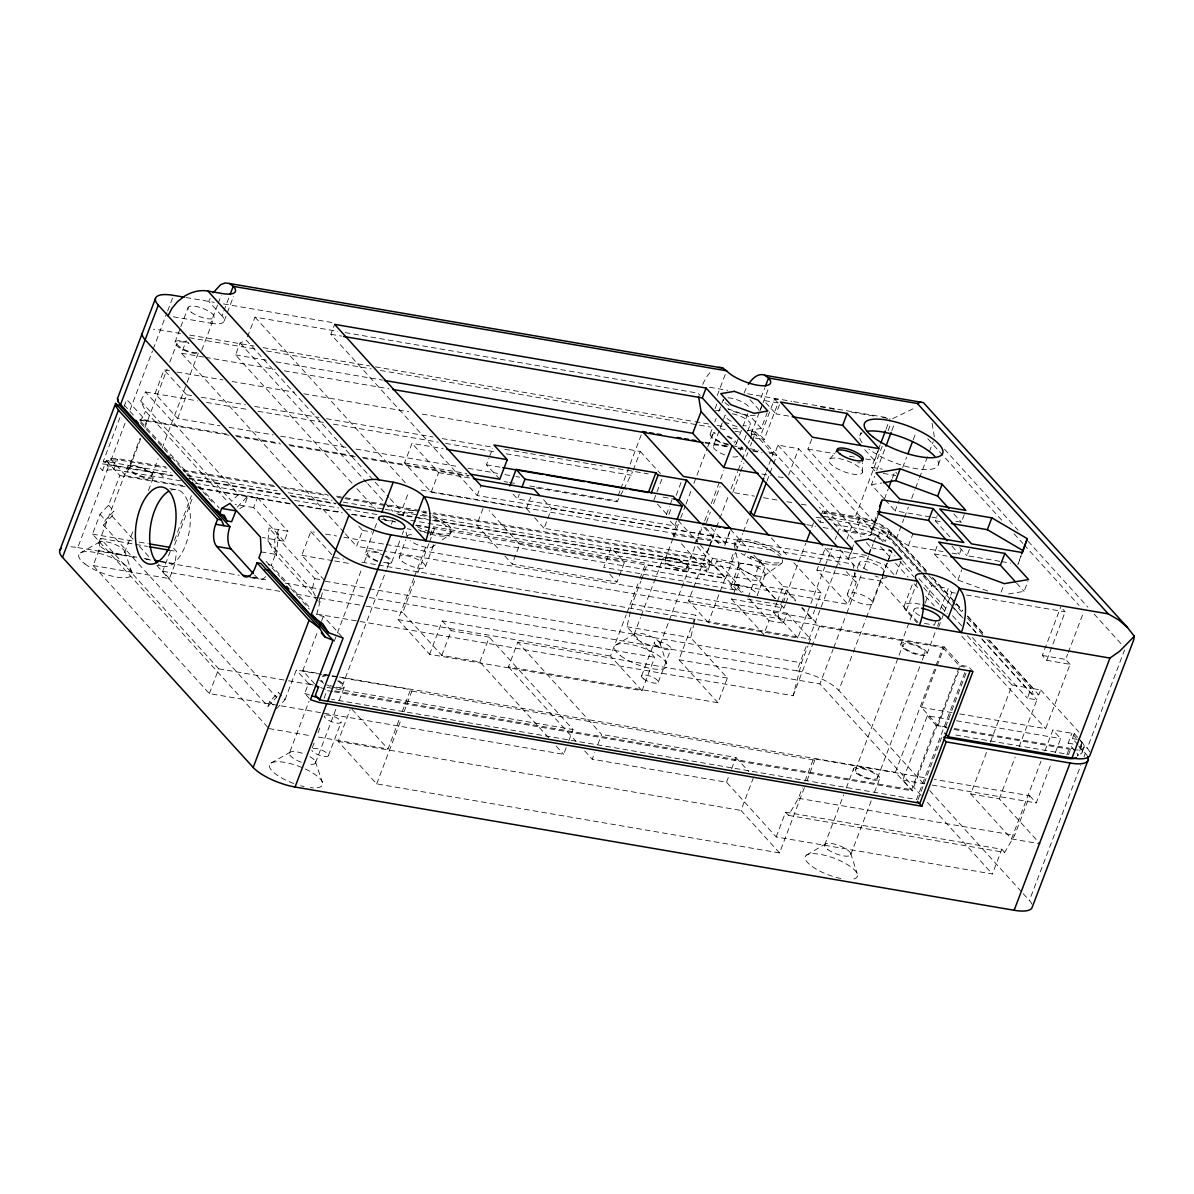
<?xml version="1.0" encoding="UTF-8"?>
<svg xmlns="http://www.w3.org/2000/svg" width="1194" height="1194" viewBox="0 0 1194 1194"><rect width="100%" height="100%" fill="white"/><g stroke="black" fill="none" stroke-linecap="round" stroke-linejoin="round"><path stroke-width="0.75" stroke-dasharray="5 3.75" d="M862.396 472.451L862.471 462.809M317.574 600.806L276.53 555.583L267.993 541.151L268.993 528.047L288.038 531.315L284.232 541.315L262.247 537.449M276.53 555.583L278.515 529.673L274.71 539.688L275.426 554.359L271.292 565.255L310.41 608.358M566.18 747.698L563.672 754.309L209.353 693.565L93.162 565.538L98.803 550.688L100.341 538.345L147.519 546.434M93.162 565.538L169.384 578.597L175.011 563.762L176.563 551.419L173.458 548.001L192.786 497.092M413.796 578.374L398.124 619.611L429.616 654.312L642.014 690.714L654.7 657.312L626.984 626.76L632.074 604.283L640.85 581.179M727.355 678.013L517.838 642.103L508.435 666.849L717.967 702.759L727.355 678.013L690.789 637.7L693.52 625.596M693.908 623.865L695.863 615.223L632.074 604.283M315.41 596L312.022 589.836L314.888 578.627L268.993 528.047M318.813 602.179L320.096 597.119M341.902 636.656L323.41 616.283L316.529 615.104L322.649 591.612M316.903 614.104L793.129 695.744L801.532 662.864L807.98 645.894M883.127 541.807L878.202 536.375L871.321 532.33L877.172 513.241M1020.974 555.717L1017.945 564.419L1021.154 555.971M172.234 475.928L113.549 465.869L107.505 466.093L103.281 461.436L120.251 416.766M124.176 406.453L126.788 399.572L146.504 421.303L144.564 426.407M180.816 480.839L113.714 469.57L102.52 470.526L106.281 460.63L117.475 459.675L166.996 468.152M107.505 466.093L110.326 458.675L116.37 458.451L165.891 466.929M70.849 546.807A33.477 10.567 20.8 0 1 77.789 547.583L109.281 464.675L172.712 475.316M103.281 461.436L110.221 462.212L125.415 422.213M130.042 410.049L152.489 350.932M153.16 349.185L166.981 312.694M167.653 310.962L173.563 295.366M113.549 465.869L116.37 458.451M113.714 469.57L117.475 459.675M267.71 727.221L92.49 534.121L100.012 514.316L108.535 505.241L119.818 475.54L106.281 460.63M276.486 708.803L285.008 699.714L278.351 692.386L276.471 697.341L267.949 706.415L103.46 525.136L105.341 520.181L113.863 511.107L108.535 505.241M169.578 370.782L164.056 369.841L155.041 393.602L177.652 418.512L219.935 425.765M98.699 543.031L127.549 467.063M174.921 342.305L180.175 328.44M180.831 326.708L188.07 307.664M182.682 485.495L125.818 475.749L140.041 438.317M129.639 467.839L140.832 438.392M144.773 428.004L167.145 369.11M169.787 362.185L177.025 343.126M344.096 532.449L181.473 353.23L186.279 340.559M151.623 475.943L158.205 458.615M162.145 448.228L186.503 384.14M187.16 382.408L198.995 351.23M173.369 316.798L210.651 323.171L217.547 305.022M218.174 303.38L221.308 295.127M201.741 350.215L214.233 317.305M124.863 552.673A13.955 4.403 20.8 0 0 106.236 541.748A13.955 4.403 20.8 0 0 104.236 549.15L107.281 550.732A13.955 4.403 20.8 0 0 124.116 553.628L132.728 531.957M148.474 490.525L153.713 476.704A13.955 4.403 20.8 0 0 135.086 465.779A13.955 4.403 20.8 0 0 133.101 473.182L136.131 474.764A13.955 4.403 20.8 0 0 152.966 477.66L153.713 476.704M177.652 418.512L186.667 394.766L164.056 369.841M210.651 323.171L210.905 323.231A24.552 7.746 20.8 0 0 222.114 316.067L223.218 312.649M223.845 310.992L228.86 297.799M224.188 320.962L226.681 314.365M227.308 312.724L233.576 296.216M351.946 483.182L235.561 354.916L240.069 343.036L246.248 340.141L373.901 480.824M247.486 336.857L254.994 317.126L337.708 331.32M169.384 578.597L162.727 571.269L171.205 548.956M174.473 540.36L191.428 495.719M284.232 541.315L253.635 507.599L257.441 497.599L238.397 494.331L145.519 391.96L140.683 401.005L145.593 411.273L227.427 501.45M852.397 549.285L848.635 559.18L477.167 495.51L330.857 334.26L334.618 324.365M209.353 693.565L218.741 668.819L100.341 538.345M324.41 580.254L301.798 555.344L310.813 531.584L314.5 532.211M267.949 706.415L269.829 701.475L278.351 692.386M285.008 699.714L296.291 670.028L321.693 674.386M314.649 683.863L302.739 670.715L317.604 631.596M321.47 621.387L323.41 616.283M382.319 550.643L356.603 546.24L362.618 530.405L357.618 524.897M309.321 698.445L304.724 693.371L308.485 683.475L296.291 670.028M301.276 762.25A13.955 4.403 20.8 0 1 289.351 753.16L309.022 701.356M377.498 561.508A13.955 4.403 20.8 0 1 365.573 552.419L374.125 529.897M374.782 528.166L378.737 517.778M334.126 641.581L336.753 634.656M337.409 632.924L361.752 568.837M364.394 561.911L367.677 553.24M529.957 512.495L526.435 508.525L431.183 492.197L404.572 462.884L412.005 443.347L443.138 448.675M391.393 524.241L392.677 520.853M396.796 513.345L401.438 511.166L408.93 491.435M312.306 747.757L314.216 742.743M318.022 732.728L319.932 727.713M403.288 513.435L402.527 515.42A25.671 8.104 20.8 0 1 416.407 513.047M342.275 686.057L386.363 570.001M387.02 568.269L389.662 561.344M315.514 762.802L335.842 709.281M339.126 700.639L344.379 686.834M391.736 562.061L401.602 536.076M402.259 534.345L403.587 530.882M399.229 557.076L405.811 539.763M328.425 755.593L341.111 722.191M431.183 492.197L438.601 472.66L412.005 443.347M804.368 787.637L779.563 852.934L376.662 783.876L338.096 741.37L350.14 709.624M414.452 576.657L426.855 544.001M430.109 535.405L433.377 526.823L645.775 563.225L647.103 564.687L725.191 578.075L708.266 622.611L797.801 637.969L824.726 567.09M548.658 737.758L479.869 661.954L441.765 655.416L402.751 612.418L415.139 579.791M417.751 572.926L428.84 543.733M429.497 542.016L434.706 528.285L433.377 526.823M425.392 566.732L433.288 545.942M430.78 534.181A25.671 8.104 20.8 0 0 450.675 533.166L451.422 531.181M499.823 479.212L486.436 464.809L488.928 458.197M489.555 456.556L492.689 448.302M477.167 495.51L480.928 485.615M318.425 737.071L388.02 749.011L398.975 720.161M402.199 711.684L410.587 689.625L339.827 677.491M376.662 783.876L401.468 718.579M404.079 711.699L411.915 691.087L410.587 689.625M483.003 508.54L476.734 525.032L499.973 550.658M429.616 654.312L442.302 620.895L654.7 657.312M441.765 655.416L451.168 630.671L442.302 620.895M676.505 521.002L674.625 525.942L517.465 499.002L519.345 494.062M526.435 508.525L530.763 497.122M737.026 590.284L714.863 565.852L716.743 560.911L738.907 585.344L737.026 590.284L603.686 567.434L611.194 547.628L624.507 562.299L616.985 582.09L512.211 564.135L519.733 544.33L489.152 510.629M479.869 661.954L489.271 637.208L451.168 630.671M709.117 547.837L705.982 556.076L544.076 528.33L547.195 520.077M547.822 518.435L551.583 508.525L542.136 498.107M622.94 490.824L617.104 501.749L616.223 500.764L617.537 497.301M618.193 495.57L620.164 490.376M620.835 488.644L641.223 434.944M623.775 489.271L632.566 471.839M633.208 470.137L640.297 451.466L419.646 413.646M653.879 500.152L662.267 478.093M568.672 741.101L573.06 729.564L489.271 637.208M642.014 690.714L610.522 656.013L626.193 614.776M626.85 613.059L639.253 580.403M639.909 578.687L645.775 563.225M641.476 579.538L647.103 564.687M666.386 514.524L669.521 506.271M670.147 504.629L672.655 498.032M668.953 514.316L671.565 507.42M676.147 495.376L681.371 481.6M717.221 395.557L725.37 374.125M716.818 404.065L714.176 410.99L722.668 409.542M633.984 634.79L640.536 617.522M641.193 615.791L662.834 558.822M710.206 434.064L712.176 428.855M714.803 421.93L716.131 418.467M718.758 411.542L721.385 404.617M722.042 402.871L723.37 399.408A13.955 4.403 20.8 0 0 723.504 400.677M675.311 537.046L672.849 534.345L677.461 522.226M664.939 559.598L672.834 538.807M673.491 537.076L680.073 519.748M680.729 518.017L685.326 505.898M685.983 504.166L691.251 490.301M693.878 483.376L707.042 448.735M707.699 447.004L712.311 434.885M776.204 836.949L785.592 812.204L1001.811 849.262L992.408 874.008L776.204 836.949L726.534 782.219L592.239 759.205L594.746 752.608M597.881 744.355L601.642 734.459L517.838 642.103M724.773 454.944A13.388 4.224 20.8 0 1 713.325 446.213L725.161 415.034A13.388 4.224 20.8 0 0 733.414 422.422M641.581 675.983L654.267 642.581M694.908 543.867L701.177 527.375M686.908 567.687L696.117 543.449M696.774 541.718L704.012 522.659M704.669 520.927L708.624 510.539M711.251 503.599L723.758 470.69M660.148 644.432L668.67 621.984M669.327 620.253L688.998 568.463M706.385 522.554L710.311 512.226M713.579 503.629L720.131 486.406M736.37 443.705L738.996 436.765M739.653 435.034L742.295 428.109M742.952 426.377L748.862 410.781M740.414 450.272L741.728 446.81M744.369 439.885L746.996 432.959M747.653 431.228L750.28 424.303M761.011 397.796L764.772 387.901M751.22 433.601L762.488 403.96M759.951 410.945L762.459 404.348M763.085 402.691L768.727 387.856M708.266 622.611L688.535 600.866L701.714 566.195L433.541 520.121M708.579 548.106L702.639 563.747L705.967 567.419L708.788 559.986L433.676 512.838M709.251 546.359L715.848 528.972M716.504 527.241L719.146 520.285M719.818 518.539L728.4 495.943M731.041 488.988L737.638 471.6M738.31 469.869L741.608 461.168M742.265 459.436L749.534 440.302M750.19 438.571L752.832 431.616L773.011 453.839L766.429 471.167M709.743 546.18L713.505 536.285L704.893 526.778M658.327 682.162L671.013 648.76M732.773 492.435L739.981 473.451M740.623 471.734L743.907 463.108M746.534 456.212L747.832 452.75M750.459 445.855L751.772 442.407M752.429 440.676L755.698 432.049L747.34 430.676M747.698 430.661L761.279 428.347L767.19 412.751M775.443 598.672L759.593 581.194L707.206 572.224L712.475 558.359L698.983 543.479M774.548 399.005L778.1 402.915L764.175 439.541L760.638 435.631L774.548 399.005L780.04 399.96M717.967 702.759L678.938 659.76L691.953 625.492M692.61 623.775L695.863 615.223M672.849 534.345L725.236 543.33L729.847 531.196M724.728 545.464L730.37 530.614M788.607 416.064L775.996 413.915L780.518 402.035M734.325 544.225L735.071 542.255M716.743 560.911L729.653 563.12L734.041 551.568M432.153 528.255L725.639 578.568L735.504 552.583M736.161 550.852L742.743 533.524M743.399 531.793L749.325 516.196M764.459 476.361L765.772 472.899M872.038 529.584L798.637 448.69L777.921 445.138L774.921 453.063L767.772 451.839M766.936 481.137L772.831 465.615M773.488 463.884L776.757 455.272L769.414 454.004M731.026 585.896L738.922 565.105M782.189 559.643A25.671 8.104 20.8 0 1 750.116 558.389L744.519 555.464L745.265 553.494M741.399 592.522L734.146 584.523L739.787 569.672L611.194 547.628M749.22 598.866L769.011 620.671L763.742 634.521L731.594 599.089L732.922 595.627M733.579 593.896L736.862 585.239L743.041 592.045M750.116 558.389L750.862 556.419A25.671 8.104 20.8 0 0 781.846 561.732M788.607 475.078L798.637 448.69M775.07 598.597L754.817 576.269L760.444 561.434L750.862 556.419M748.071 597.537L753.086 584.329L739.787 569.672M874.68 522.659L807.92 449.093L812.442 437.213M759.593 581.194L764.861 567.344L753.817 555.165M765.085 574.747L757.19 595.537A13.955 4.403 20.8 0 0 740.161 584.926A13.955 4.403 20.8 0 0 734.041 590.329M386.214 544.509L787.055 613.209L783.294 623.119L773.324 612.119L776.861 602.791M777.458 601.224L783.1 586.388L760.444 561.434M781.413 603.239L786.428 590.045L753.086 584.329M731.594 599.089L783.98 608.074L785.309 604.612M785.965 602.88L789.249 594.224L795.413 601M820.89 515.898L822.77 510.957L819.442 507.286M823.666 522.703L820.129 522.106L822.636 515.495M726.534 782.219L729.041 775.622M731.549 769.026L735.937 757.474L601.642 734.459M859.829 435.81L861.128 432.422M854.501 572.463L856.202 582.538L847.934 604.313L816.89 570.105L825.173 548.33L868.023 555.673M825.382 565.359L831.949 548.076M835.233 539.434L836.546 535.972M837.203 534.24L839.173 529.061L823.89 512.181L861.083 518.494A22.313 7.045 20.8 0 1 888.993 531.539L927.648 574.165M773.324 612.119L811.413 618.656L814.681 610.074M815.323 608.358L821.188 592.911L793.756 562.673M779.563 852.934L740.981 810.428L753.668 777.025M874.933 470.973L871.605 467.302L880.157 444.795M886.082 429.198L890.037 418.81M865.59 458.974L874.59 460.526L879.112 448.646M822.86 513.151L854.71 518.614L882.202 446.213M888.097 430.706L890.724 423.81M808.622 644.208L810.562 639.118L787.055 613.209M876.694 470.466L885.261 447.944M891.828 430.616L894.47 423.691M822.726 516.226L857.561 522.196L859.441 517.241L865.814 518.674A25.029 7.895 20.8 0 1 887.948 529.017L927.648 572.03M793.129 695.744L819.457 626.447L802.323 607.582M834.293 524.509L857.307 528.42L861.083 518.494M853.531 544.897L848.262 558.762L861.829 556.434L885.381 565.12L895.351 576.105M847.412 593.985L856.62 569.732M857.277 568.001L859.247 562.807M871.321 532.33L878.441 513.584M877.769 516.509L870.501 535.643L839.516 530.33M884.381 499.122L888.336 488.689M892.306 478.257L894.948 471.302L896.918 473.496M868.635 554.091L871.038 547.762L866.068 542.285M921.171 795.502L819.935 683.923L833.054 649.387M833.711 647.67L846.173 614.85M846.83 613.134L861.247 575.15M863.874 568.24L868.471 556.15M869.128 554.419L873.068 544.061M873.724 542.345L876.336 535.434L839.173 529.061M902.664 467.526L906.619 457.138M913.201 439.81L915.828 432.885M878.202 536.375L880.844 529.449L908.41 545.628L942.991 551.553M888.993 531.539L885.232 541.464A22.313 7.045 20.8 0 0 857.307 528.42M923.29 574.239L889.664 537.181L891.545 532.226M926.514 571.15L896.59 538.166L903.783 519.211M904.44 517.48L908.365 507.137M911.649 498.525L914.917 489.898M915.574 488.182L918.843 479.555M919.499 477.839L928.663 453.705M929.32 451.989L933.245 441.646M917.932 622.298L880.471 581L881.724 577.702M882.351 576.045L887.366 562.852M887.993 561.21L891.127 552.956M785.592 812.204L788.473 815.383L798.443 798.264L802.368 787.936M804.98 781.055L813.472 758.683L927.081 778.145M872.53 603.239L884.366 572.06M806.98 780.772L814.815 760.145L813.472 758.683M896.007 574.374L901.276 560.523M938.32 464.735L940.902 457.959M904.156 605.985L912.932 582.896M917.499 581.194L906.231 610.88L917.022 622.775M900.858 644.178L914.022 609.537M824.636 844.919L843.651 794.846M846.277 787.936L853.501 768.936M855.591 769.712L902.962 644.999M925.231 603.104L931.857 585.672L920.649 573.329M935.693 621.626L934.365 625.104L920.081 622.656M940.335 609.418L948.275 588.478L931.857 585.672M877.56 777.816L921.649 661.76M922.305 660.028L924.947 653.103M850.8 854.561L871.784 799.308M874.411 792.398L879.665 778.592M927.022 653.819L936.887 627.835M937.544 626.104L938.872 622.641M938.574 627.283L943.857 613.373M944.514 611.626L951.782 592.508L948.275 588.478M942.782 647.596L959.633 666.162L912.246 790.876L895.396 772.309L942.782 647.596L819.457 626.447M946.708 728.206L945.588 726.982L937.977 725.683L921.35 707.355L936.424 667.67M937.066 665.953L944.275 646.969L384.155 550.971M937.977 725.683L959.603 668.744M964.782 672.595L916.574 799.532L331.499 699.236M918.052 799.607L941.812 736.967M945.588 726.982L967.215 670.058M970.722 793.95L999.303 798.846L1040.093 843.8L1011.527 838.904L970.722 793.95L987.139 750.727M990.423 742.086L1012.094 685.043L967.259 635.626M959.737 713.937L1045.646 728.653L1070.078 664.327L1046.75 660.327L1042.317 655.431L1060.735 606.94M1019.094 746.757L1036.899 699.863L1027.377 698.236L1031.138 688.311L986.259 638.805M1033.511 688.699L1040.661 689.923L1038.78 694.878L1031.631 693.654L1033.511 688.699L989.93 640.656M1046.75 660.327L1065.167 611.821L1062.958 609.373M999.303 798.846L1015.124 757.175M1070.078 664.327L1065.645 659.431L1067.615 654.237M1068.287 652.506L1083.421 612.671M1011.527 838.904L1041.049 761.115M1044.989 750.742L1052.869 730.012L1071.884 733.265L1076.287 738.116M788.473 815.383L1004.691 852.441L1014.646 835.337L1029.691 795.741L934.409 779.413M932.081 785.1L1036.228 802.95L1051.421 762.951M1055.377 752.518L1060.66 738.608L1052.869 730.012M1081.466 746.19L1077.704 756.101A22.313 7.045 20.8 0 0 1075.824 751.653L1068.137 743.175L1071.884 733.265M1077.898 744.638L1072.421 738.608L1074.301 733.653L1077.883 734.265M1066.899 754.847L1069.391 748.25A22.313 7.045 20.8 0 0 1072.57 748.668M1078.689 738.489L1081.973 742.116A25.104 7.925 20.8 0 1 1070.525 749.429L1068.645 754.384L953.931 734.713M1081.973 742.116L1080.092 747.056A25.104 7.925 20.8 0 1 1078.018 754.742M1082.212 752.071L1084.092 747.116M1089.704 751.907A33.477 10.567 20.8 0 0 1087.241 748.28L1124.554 650.029M103.46 525.136L111.982 516.047L113.863 511.107M797.801 637.969L778.07 616.208L805.801 543.225M811.741 527.599L814.383 520.644M369.483 597.567L796.905 670.834L806.129 646.581M808.756 639.641L835.099 570.329M835.755 568.598L842.337 551.27M846.949 539.136L852.874 523.539A33.477 10.567 20.8 0 1 894.754 543.091L920.932 571.971M883.918 498.48L871.441 484.734L874.65 476.272M930.096 516.868L895.157 510.868L899.007 500.719M923.514 783.786L838.785 690.401L852.606 653.999M853.277 652.267L865.784 619.343M866.441 617.611L881.59 577.747M882.247 576.015L891.455 551.762M908.41 545.628L912.903 533.808M949.917 536.867L935.275 520.748L937.2 515.674M987.632 590.94L957.901 580L934.186 553.867L937.38 545.434M955.842 521.271L961.349 522.226L965.215 512.077M952.081 553.12L959.364 554.359L961.289 549.3M957.901 580L961.752 569.881M999.736 561.299L966.991 555.673L969.558 548.912M927.305 715.743L936.066 725.4L911.604 789.727L902.843 780.085L927.305 715.743L949.23 719.504M1001.154 592.075L1004.348 583.642M1008.527 593.985L1024.094 591.358L1027.944 581.239M1031.885 904.142A33.477 10.567 20.8 0 0 1029.407 900.515L1080.749 765.399M1084.033 756.742L1085.346 753.28L1078.749 746.011M210.129 298.53L208.771 301.41L221.965 315.947M229.129 435.243L140.877 420.109L145.593 411.273M829.845 458.914L837.069 450.631M238.397 494.331L231.785 501.256L140.683 401.005M237.233 507.151L247.919 495.958L244.113 505.972L238.681 509.241M432.556 546.882L435.347 544.882M442.332 539.882L449.302 534.897M764.339 575.687A13.955 4.403 20.8 0 0 749.728 564.553A13.955 4.403 20.8 0 0 741.937 569.538A13.955 4.403 20.8 0 0 764.339 575.687L781.1 563.702M616 644.909L634.73 633.85M806.651 855.038L825.382 843.979M80.311 552.971L99.445 542.091M270.963 763.1L290.097 752.22M892.679 418.631L914.395 408.154M886.873 577.553L881.784 578.433L875.053 575.956M871.441 484.734L881.814 482.973M102.341 463.914L109.281 464.675M139.608 420.139L146.504 421.303M951.782 592.508L955.439 593.134M966.409 595L1065.167 611.821M185.891 297.485L214.278 302.351M223.457 303.918L333.499 322.783M709.445 387.229L727.668 390.348M747.728 393.796L791.771 401.333M793.607 401.647L800.95 402.915M802.771 403.229L810.114 404.482M811.95 404.796L889.008 418.004M820.368 406.87L827.711 408.124M829.546 408.438L836.875 409.691M851.531 412.214L875.366 416.288M882.694 417.542L888.202 418.497M778.1 402.915L763.802 400.468L775.996 413.915M345.051 332.589L697.968 393.139L700.147 395.542M330.857 334.26L341.827 336.141M180.622 333.484L160.414 330.022A33.477 10.567 20.8 0 0 153.459 329.245M189.771 335.096L254.113 346.081M263.128 347.678L369.513 365.901M375.379 366.856L694.147 421.557M695.072 421.661L709.773 424.183M717.116 425.437L724.474 426.706M732.653 428.153L739.161 429.213M189.324 337.708L257.292 349.349M266.471 350.932L371.185 368.871M380.379 370.453L711.042 427.139M720.221 428.706L727.564 429.959M734.922 431.228L742.265 432.482M751.444 434.064L760.638 435.631M755.25 438.019L764.175 439.541M807.92 449.093L834.949 453.72M849.367 456.198L854.77 457.123M235.561 354.916L266.769 360.26M275.948 361.842L382.453 380.095M871.605 467.302L882.381 469.152M732.056 445.705L742.772 447.541M749.907 448.765L758.847 450.302M705.012 442.198L728.907 446.287M738.101 447.854L745.444 449.123M752.802 450.377L760.145 451.645M769.339 453.213L773.011 453.839M181.473 353.23L203.517 357.006M205.353 357.319L275.172 369.289M284.366 370.856L389.08 388.811M705.102 442.989L728.997 447.078M738.176 448.646L745.534 449.914M752.877 451.168L762.071 452.75M883.217 473.421L895.784 475.57M176.936 372.05L222.905 379.931M232.099 381.498L294.605 392.214M303.798 393.796L408.617 411.766M761.936 474.018L771.011 475.585M778.279 476.824L785.548 478.078M931.932 517.181L939.29 518.435M935.275 520.748L942.454 521.972M186.667 394.766L192.189 395.707M201.383 397.289L245.516 404.841M254.71 406.423L319.067 417.452M326.425 418.721L433.064 436.989M442.258 438.571L491.898 447.078M504.778 449.287L512.136 450.556M513.972 450.869L528.673 453.392M530.524 453.705L537.867 454.959M539.718 455.272L547.061 456.541M548.912 456.854L572.807 460.944M574.642 461.272L589.358 463.779M591.194 464.108L602.224 465.988M609.582 467.257L648.193 473.869M145.519 391.96L197.323 400.841M206.517 402.423L248.815 409.676M258.008 411.243L324.201 422.586M333.395 424.168L438.198 442.138M445.556 443.392L495.197 451.899M506.241 453.795L631.268 475.227M734.579 492.749L754.429 496.152M763.459 497.689L779.712 500.48M786.936 501.719L792.353 502.644M801.383 504.196L808.607 505.435M822.77 510.957L859.441 517.241M821.009 518.077L815.696 517.166L820.129 522.106M828.099 519.286L852.874 523.539M486.436 464.809L500.987 467.302M663.073 497.137L673.774 498.988M806.696 524.703L815.815 526.27M823.099 527.524L832.218 529.076M229.129 427.348L273.262 434.9M280.62 436.168L346.812 447.511M356.006 449.093L458.974 466.735M468.167 468.317L497.585 473.361M504.943 474.615L514.136 476.197M515.972 476.51L519.659 477.137M1001.557 561.598L1010.661 563.165M404.572 462.884L466.854 473.555M934.186 553.867L947.051 556.076M226.412 433.944L139.982 419.139L140.877 420.109M235.606 435.526L279.739 443.093M288.933 444.661L353.275 455.705M362.469 457.272L469.123 475.555M504.062 481.54L507.734 482.167M509.569 482.495L515.092 483.436M529.808 485.958L616.223 500.764M236.487 436.497L280.62 444.064M289.814 445.646L356.006 456.989M363.364 458.257L468.167 476.212M536.21 487.883L617.104 501.749M438.601 472.66L469.749 478.003M871.038 547.762L891.754 551.3L889.291 548.598M551.583 508.525L713.505 536.285M421.198 490.047L853.068 564.075L854.203 570.792M816.89 570.105L880.471 581M712.475 558.359L764.861 567.344M182.398 469.764L274.098 485.48M281.441 486.734L327.29 494.6M336.469 496.167L343.797 497.435M345.633 497.749L426.333 511.584M183.503 470.988L275.217 486.704M284.381 488.271L328.395 495.823M337.574 497.391L343.066 498.331M344.902 498.659L385.259 505.569M387.095 505.883L431.109 513.435M432.944 513.748L709.893 561.21L706.147 571.075L408.587 519.957M110.221 462.212L170.757 472.585M187.264 475.406L277.127 490.809M288.127 492.704L332.156 500.241M343.156 502.137L383.513 509.047M385.334 509.36L418.348 515.017M420.184 515.33L431.198 517.226M433.034 517.539L714.863 565.852M189.234 478.152L282.918 494.256M290.261 495.51L336.186 503.405M398.632 514.121L413.333 516.659M415.169 516.972L426.183 518.868M188.742 478.764L282.291 494.794M291.455 496.361L335.469 503.913M397.841 514.599L416.184 517.748M418.004 518.062L430.855 520.256M432.691 520.569L705.967 567.419M195.517 483.361L285.515 498.823M294.694 500.405L338.783 507.972M346.126 509.226L379.199 514.913M783.1 586.388L821.188 592.911M198.353 487.764L291.799 503.778M299.127 505.047L341.26 512.271M352.26 514.151L379.737 518.853M381.573 519.181L396.229 521.688M416.393 525.136L434.706 528.285M199.189 488.331L290.903 504.047M298.246 505.301L342.275 512.853M351.439 514.42L375.289 518.509M384.453 520.077L395.468 521.972M415.646 525.42L430.318 527.942M119.818 475.54L185.13 486.734M519.733 544.33L624.507 562.299M734.146 584.523L738.907 585.344M407.273 528.778L410.945 529.405M420.124 530.972L425.631 531.927M427.467 532.24L847.934 604.313M169.772 488.63L178.712 490.167M253.635 507.599L235.218 504.375M362.618 530.405L371.812 531.987M747.444 599.179L780.786 604.895M1042.317 655.431L1065.645 659.431M325.529 534.106L336.559 536.002M343.917 537.255L384.364 544.195M688.535 600.866L778.07 616.208M769.011 620.671L783.294 623.119M334.32 557.479L343.514 559.061M361.901 562.21L376.617 564.732M378.453 565.046L810.562 639.118M959.633 666.162L964.991 667.073M301.798 555.344L332.962 560.687M334.798 561.001L351.29 563.822M261.143 551.912L275.426 554.359M1012.094 685.043L1031.138 688.311M92.49 534.121L132.071 540.897M139.28 542.136L148.265 543.673M268.262 564.732L271.292 565.255M626.984 626.76L690.789 637.7M169.294 550.165L176.563 551.419M314.888 578.627L321.231 579.717M325.29 581.239L367.588 588.493M369.424 588.806L801.532 662.864M98.803 550.688L136.907 557.225M144.161 558.464L151.429 559.717M160.503 561.27L175.011 563.762M253.546 577.105L257.113 577.717A16.731 8.373 -80.3 0 0 265.695 576.642M77.789 547.583L136.504 557.643M145.668 559.21L153.011 560.464M160.339 561.732L239.233 575.254M252.068 577.448L268.575 580.284M285.097 583.105L321.783 589.403M323.619 589.717L367.648 597.254M250.098 577.568L259.038 579.105M157.742 565.329L161.309 565.941M162.727 571.269L279.993 591.373M296.485 594.194L318.47 597.97M320.305 598.284L364.274 605.821M366.11 606.134L402.751 612.418M678.938 659.76L819.935 683.923M921.35 707.355L952.424 712.684M398.124 619.611L610.522 656.013M1072.421 738.608L1079.57 739.832L1087.241 748.28M956.528 720.758L1060.66 738.608M1068.137 743.175L1074.481 744.25M936.066 725.4L947.021 727.28M954.319 728.534L1069.391 748.25M953.991 729.459L1070.525 749.429M302.739 670.715L317.41 673.237M324.753 674.491L330.26 675.431M332.096 675.744L337.603 676.699M339.439 677.013L895.396 772.309M323.499 674.685L338.021 677.177M411.915 691.087L814.815 760.145M902.843 780.085L924.768 783.846M218.741 668.819L286.679 680.461M288.515 680.774L314.216 685.192M327.066 687.386L334.41 688.654M336.245 688.968L573.06 729.564M335.051 690.908L911.604 789.727M332.484 691.505L326.977 690.55L324.156 697.983L329.663 698.923M334.32 691.819L912.246 790.876M798.443 798.264L1014.646 835.337M268.963 728.594L311.097 735.817M338.096 741.37L740.981 810.428M857.561 522.196L863.934 523.629A25.029 7.895 20.8 0 1 886.067 533.972L889.664 537.181M308.485 683.475L313.709 685.237M320.664 687.58L325.872 689.341M304.724 693.371L309.947 695.132M727.758 408.676L751.295 417.348L761.279 428.347M724.161 421.989L739.295 427.556M729.653 563.12L754.817 576.269M944.529 449.183L1018.049 530.211M1028.019 541.195L1087.838 607.119M1094.062 613.985L1122.718 645.566M927.798 438.72L1002.811 521.375M1014.064 533.778L1022.81 543.419M1024.064 544.807L1079.077 605.418M953.857 513.972L961.349 522.226M1016.601 583.105L1024.094 591.358M959.663 547.613L966.991 555.673M864.769 449.69L874.59 460.526M951.976 546.21L959.364 554.359M885.172 499.868L895.157 510.868M1040.661 689.923L1078.973 732.161M932.633 577.523L955.051 602.224M956.304 603.597L962.528 610.462M967.513 615.955L983.692 633.805M1074.301 733.653L1077.6 737.28M932.753 578.03L955.2 602.776M956.454 604.149L962.692 611.015M967.677 616.522L983.901 634.387M988.886 639.894L1038.78 694.878M924.529 575.612L965.633 620.91M966.871 622.283L976.841 633.253M981.811 638.745L1031.631 693.654M880.844 529.449L919.41 571.956M876.336 535.434L881.321 540.927M888.799 549.15L895.022 556.016M900.007 561.508L913.709 576.612M923.663 587.597L947.335 613.671M750.056 399.766L757.25 407.691A24.552 7.746 20.8 0 1 759.071 410.348M880.515 546.673L890.515 557.702M895.53 563.21L908.037 577M914.291 583.896L918.037 588.03M925.544 596.299L934.305 605.955M961.827 636.283L1045.646 728.653M777.921 445.138L861.098 536.807M755.698 432.049L853.128 539.255M972.961 671.491L968.528 666.61L960.901 665.297L944.275 646.969M839.889 549.538L858.232 569.747M825.173 548.33L841.307 566.12M846.277 571.583L856.202 582.538M1029.691 795.741L1036.228 802.95M771.309 537.942L788.771 557.18M786.428 590.045L796.204 600.836M730.504 529.464L748.907 549.762M801.562 607.791L811.413 618.656M711.102 527.748L725.236 543.33M780.324 604.045L783.98 608.074M640.297 451.466L660.521 473.764M703.773 527.047L719.788 544.688M678.117 520.494L697.744 542.136M697.371 546.583L705.982 556.076M708.788 559.986L725.639 578.568M657.491 504.122L667.088 514.704M927.41 802.383L992.408 874.008M670.192 521.062L674.625 525.942M681.446 543.822L707.206 572.224M609.731 574.09L616.985 582.09M513.032 494.122L517.465 499.002M735.937 757.474L748.951 771.802M504.868 556.046L512.211 564.135M254.994 317.126L406.423 484.018M375.155 482.197L388.916 497.376M390.169 498.749L401.438 511.166M240.069 343.036L366.468 482.346M367.722 483.719L392.751 511.301M356.961 488.704L375.722 509.39M383.244 517.674L385.737 520.42M508.435 666.849L575.986 741.28M584.732 750.936L592.239 759.205M556.165 746.026L563.672 754.309M345.35 533.837L356.603 546.24M310.813 531.584L331.842 554.762M257.441 497.599L288.038 531.315M124.131 404.915L135.385 417.318M140.385 422.825L170.399 455.914M171.652 457.287L185.413 472.451M186.667 473.824L192.921 480.719M197.92 486.227L201.667 490.361M202.92 491.749L214.174 504.152M266.113 561.389L279.709 576.374M280.948 577.732L285.888 583.179M290.843 588.627L309.38 609.059M254.62 574.971L257.113 577.717M159.847 473.108L164.279 477.988M352.021 709.326L388.02 749.011M110.326 458.675L125.818 475.749M100.221 467.988L102.52 470.526M111.982 516.047L133.161 539.404M139.399 546.27L150.608 558.628M156.832 565.493L276.471 697.341M100.012 514.316L105.341 520.181M269.829 701.475L274.262 706.355M928.902 575.538L962.558 612.671M967.558 618.179L985.005 637.432M922.186 573.344L962.08 617.358M967.065 622.85L975.796 632.477M982.035 639.357L1036.899 699.863M902.679 560.717L913.903 573.09M918.887 578.597L947.573 610.224M952.558 615.716L963.782 628.104M972.513 637.73L1027.377 698.236M1001.811 849.262L1004.691 852.441M929.738 790.652L1021.93 892.276M1023.183 893.649L1029.407 900.515M267.993 541.151L312.022 589.836M140.847 421.512L219.174 508.002M534.658 517.763L544.076 528.33M315.365 761.533L322.32 782.025M124.713 551.404L131.668 571.896M850.65 853.292L857.202 873.665M659.998 643.163L666.536 663.551M932.096 423.303L934.559 438.198M739.071 566.374L734.594 546.568A25.671 8.104 20.8 0 1 751.145 542.449A25.671 8.104 20.8 0 1 780.294 556.852M406.064 532.166L407.273 537.569M860.158 462.705A13.955 4.403 20.8 0 1 857.844 462.809M386.199 555.956A13.955 4.403 20.8 0 1 384.199 563.344M365.573 552.419A13.955 4.403 20.8 0 1 379.811 552.971M702.759 384.438A33.716 16.865 -80.3 0 1 711.758 370.886M854.71 518.614A33.477 10.567 20.8 0 1 896.59 538.166M196.428 353.558A13.955 4.403 20.8 0 1 175.473 344.305A13.955 4.403 20.8 0 1 189.145 342.857M737.728 456.377A13.388 4.224 20.8 0 1 731.206 456.705M713.325 446.213A13.388 4.224 20.8 0 1 726.997 446.75M847.113 460.824A17.85 5.642 20.8 0 1 859.68 474.317A17.85 5.642 20.8 0 1 830.845 464.138A17.85 5.642 20.8 0 1 845.665 460.302M867.486 570.195A13.388 4.224 20.8 0 1 859.964 561.896A13.388 4.224 20.8 0 1 876.127 564.672A13.388 4.224 20.8 0 1 883.65 572.971M732.4 413.811A13.388 4.224 20.8 0 1 749.16 421.631A13.388 4.224 20.8 0 1 743.041 425.527M937.887 460.929A41.85 13.209 20.8 0 1 915.708 468.6A41.85 13.209 20.8 0 1 868.889 449.108M862.053 442.586A41.85 13.209 20.8 0 1 862.068 432.989M744.071 393.154A33.716 16.865 -80.3 0 1 747.444 385.946M727.788 436.004A13.955 4.403 20.8 0 1 734.041 445.183M728.833 444.989A13.955 4.403 20.8 0 1 712.206 437.646A13.955 4.403 20.8 0 1 714.848 432.452M906.231 610.88A24.552 7.746 20.8 0 1 920.246 604.283M919.559 615.641A13.955 4.403 20.8 0 1 921.559 608.253M755.22 415.213A24.552 7.746 20.8 0 1 728.385 409.169M728.907 405.527A13.955 4.403 20.8 0 1 724.534 402.199M728.012 397.811A13.955 4.403 20.8 0 1 742.519 402.139A13.955 4.403 20.8 0 1 749.534 409.049M434.885 519.002A25.671 8.104 20.8 0 1 450.675 533.166M429.228 533.733A25.671 8.104 20.8 0 1 418.333 529.584M422.422 514.405A25.671 8.104 20.8 0 1 428.721 516.435M433.153 544.673A13.955 4.403 20.8 0 1 425.751 547.225A13.955 4.403 20.8 0 1 410.154 540.733M407.124 536.3A13.955 4.403 20.8 0 1 414.676 535.016M737.235 547.374A25.671 8.104 20.8 0 1 748.951 539.882A25.671 8.104 20.8 0 1 781.055 554.882M744.519 555.464A25.671 8.104 20.8 0 1 741.295 553.419M385.005 556.21A11.716 3.701 20.8 0 1 383.319 562.419M377.692 560.881A11.716 3.701 20.8 0 1 367.901 552.807A11.716 3.701 20.8 0 1 382.438 554.882M432.601 515.674A25.671 8.104 20.8 0 1 451.511 530.643A25.671 8.104 20.8 0 1 431.541 532.196M429.974 531.748A25.671 8.104 20.8 0 1 416.184 526.181M403.557 515.778A25.671 8.104 20.8 0 1 417.154 511.077M423.183 512.42A25.671 8.104 20.8 0 1 426.318 513.36M727.952 444.064A11.716 3.701 20.8 0 1 713.982 437.899A11.716 3.701 20.8 0 1 716.206 433.526M727.071 436.511A11.716 3.701 20.8 0 1 734.28 442.974M197.04 352.469A11.716 3.701 20.8 0 1 178.01 345.454A11.716 3.701 20.8 0 1 188.98 343.588M337.618 680.923A11.716 3.701 20.8 0 1 335.947 687.147M333.201 686.52A11.716 3.701 20.8 0 1 330.32 685.595M322.828 681.684A11.716 3.701 20.8 0 1 321.29 680.296M322.261 676.714A11.716 3.701 20.8 0 1 324.201 676.61M325.858 715.072A8.925 2.821 20.8 0 1 339.633 719.713A8.925 2.821 20.8 0 1 334.917 722.728A8.925 2.821 20.8 0 1 324.365 716.012M170.996 490.152A39.059 19.537 -80.3 0 1 189.249 531.434A39.059 19.537 -80.3 0 1 158.25 564.046M309.977 756.697A13.955 4.403 20.8 0 1 307.977 764.085M289.351 753.16A13.955 4.403 20.8 0 1 303.589 753.712M338.827 680.729A13.955 4.403 20.8 0 1 344.111 687.341A13.955 4.403 20.8 0 1 333.559 687.386M330.141 686.281A13.955 4.403 20.8 0 1 326.798 684.878M323.753 683.296A13.955 4.403 20.8 0 1 319.38 679.968M322.858 675.58A13.955 4.403 20.8 0 1 325.753 675.908M796.905 670.834A33.477 10.567 20.8 0 1 838.785 690.401M1085.346 753.28A33.477 10.567 20.8 0 1 1087.824 756.906M305.186 768.966A28.343 8.94 20.8 0 1 322.574 782.727A28.343 8.94 20.8 0 1 310.365 787.652M304.052 786.562A28.343 8.94 20.8 0 1 300.664 785.727M293.694 783.473A28.343 8.94 20.8 0 1 269.814 764.205A28.343 8.94 20.8 0 1 303.53 768.205M1081.227 744.16A22.313 7.045 20.8 0 1 1077.734 748.578M840.845 878.486A27.895 8.806 20.8 0 1 805.084 858.113A27.895 8.806 20.8 0 1 838.695 860.068A27.895 8.806 20.8 0 1 852.829 879.172M313.171 748.474A8.925 2.821 20.8 0 1 326.499 752.757A8.925 2.821 20.8 0 1 323.604 756.414A8.925 2.821 20.8 0 1 311.768 750.235M191.085 312.097A13.955 4.403 20.8 0 0 213.487 318.246A13.955 4.403 20.8 0 0 198.891 307.112A13.955 4.403 20.8 0 0 191.085 312.097M850.307 598.239A13.388 4.224 20.8 0 0 871.814 604.149A13.388 4.224 20.8 0 0 857.785 593.463A13.388 4.224 20.8 0 0 850.307 598.239M903.873 648.611A13.955 4.403 20.8 0 0 926.275 654.76A13.955 4.403 20.8 0 0 911.664 643.626A13.955 4.403 20.8 0 0 903.873 648.611M402.259 561.508A13.955 4.403 20.8 0 0 424.661 567.672A13.955 4.403 20.8 0 0 410.049 556.538A13.955 4.403 20.8 0 0 402.259 561.508M905.5 648.715A11.716 3.701 20.8 0 0 924.32 653.894A11.716 3.701 20.8 0 0 912.052 644.536A11.716 3.701 20.8 0 0 905.5 648.715M858.128 773.428A11.716 3.701 20.8 0 0 876.948 778.607A11.716 3.701 20.8 0 0 864.665 769.249A11.716 3.701 20.8 0 0 858.128 773.428M667.461 563.314A11.716 3.701 20.8 0 0 686.281 568.478A11.716 3.701 20.8 0 0 674.013 559.135A11.716 3.701 20.8 0 0 667.461 563.314M132.176 471.555A11.716 3.701 20.8 0 0 150.996 476.734A11.716 3.701 20.8 0 0 138.728 467.376A11.716 3.701 20.8 0 0 132.176 471.555M656.193 645.417A8.925 2.821 20.8 0 0 670.535 649.357A8.925 2.821 20.8 0 0 661.192 642.238A8.925 2.821 20.8 0 0 656.193 645.417M856.516 773.369A13.955 4.403 20.8 0 0 878.918 779.533A13.955 4.403 20.8 0 0 864.307 768.399A13.955 4.403 20.8 0 0 856.516 773.369M665.849 563.255A13.955 4.403 20.8 0 0 688.266 569.404A13.955 4.403 20.8 0 0 673.655 558.27A13.955 4.403 20.8 0 0 665.849 563.255M84.923 563.896A28.343 8.94 20.8 0 0 130.459 576.389A28.343 8.94 20.8 0 0 100.774 553.777A28.343 8.94 20.8 0 0 84.923 563.896M636.999 639.208A13.955 4.403 20.8 0 0 659.401 645.372A13.955 4.403 20.8 0 0 644.79 634.238A13.955 4.403 20.8 0 0 636.999 639.208M827.651 849.352A13.955 4.403 20.8 0 0 850.053 855.501A13.955 4.403 20.8 0 0 835.442 844.367A13.955 4.403 20.8 0 0 827.651 849.352M620.537 655.655A27.895 8.806 20.8 0 0 665.342 667.968A27.895 8.806 20.8 0 0 636.133 645.7A27.895 8.806 20.8 0 0 620.537 655.655M643.506 678.819A8.925 2.821 20.8 0 0 657.849 682.759A8.925 2.821 20.8 0 0 648.491 675.64A8.925 2.821 20.8 0 0 643.506 678.819"/><path stroke-width="1.5" d="M748.399 384.364A33.716 16.865 -80.3 0 1 751.489 380.229A33.059 16.522 -80.3 0 1 764.742 375.244L923.44 402.632L1127.509 627.537L1134.3 636.253L1133.658 640.074L1090.062 754.951A33.477 10.567 20.8 0 1 1071.973 758.041L948.14 736.817L944.827 733.161M1021.571 553.971L1027.288 538.673L991.826 517.853L939.768 508.913L971.483 543.852L1022.437 552.583L1027.288 538.673M59.7 550.658L115.624 403.438L221.368 519.957L224.024 525.688M219.427 514.36L221.681 508.42L235.964 510.868L231.606 521.733L227.069 520.942L224.188 515.181L219.427 514.36L117.863 401.527L117.505 398.483L155.474 298.455M1088.167 759.951L1032.228 907.186A33.477 10.567 20.8 0 1 1014.139 910.276L295.052 787.01A33.477 10.567 20.8 0 1 253.173 767.458L62.521 557.344L118.445 410.109L115.982 406.482L115.624 403.438M120.325 405.154L158.295 305.127A33.477 10.567 20.8 0 1 173.563 295.366L184.13 297.187M230.114 294.5L233.248 286.247L229.442 283.5L225.144 282.963L220.621 284.665L213.159 292.784M249.979 576.493L242.83 575.269L216.666 546.434A16.731 8.373 -80.3 0 1 215.666 524.256L217.547 519.3L118.445 410.109M944.021 739.414L946.23 741.877L921.813 806.234L318.694 702.356L310.47 699.699L333.036 640.312L325.007 636.969L319.589 628.208L260.829 563.449L257.008 562.792L255.128 567.747A16.731 8.373 -80.3 0 1 242.83 575.269M253.173 767.458L309.112 620.223L257.008 562.792M970.095 671.043L919.902 803.189L319.634 699.878L343.141 638.014L328.454 632.671L322.962 624.044L310.992 615.268L348.947 515.256L158.295 305.127M319.544 626.492L320.828 623.089M393.214 482.242L379.17 479.839A33.059 26.656 -42.2 0 0 355.588 485.062L348.752 490.435L343.2 497.107L339.305 504.629L381.931 511.927L393.214 482.242A24.552 7.746 20.8 0 1 423.915 496.585L917.499 581.194A24.552 7.761 20.8 0 1 928.738 574.045A24.552 7.761 20.8 0 1 959.424 588.388L1108.286 613.88L1118.629 619.91L1127.509 627.537M295.052 787.01L326.544 704.117M327.484 701.639L390.826 534.808L1109.942 658.073L1119.808 651.118L1134.3 636.253M412.631 526.27L423.915 496.585C432.944 509.42 430.482 526.763 425.825 540.807L412.631 526.27A24.552 7.746 20.8 0 0 381.931 511.927M730.997 528.972L686.654 480.107L658.088 475.197L655.864 472.764L493.943 445.004L507.256 459.66L499.823 479.212L470.526 474.182M509.853 485.943L516.121 469.436L673.282 496.376L682.147 506.152L677.132 519.345M521.853 487.465L524.987 479.212L516.121 469.436M655.864 472.764L648.342 492.555L630.148 489.436M651.193 493.346L658.088 475.197M837.382 546.777L702.326 397.93L706.072 388.035L334.618 324.365L480.928 485.615L852.397 549.285L706.072 388.035M700.072 522.972L679.132 499.898L686.654 480.107M758.294 473.406L723.788 467.481L732.056 445.705M765.399 386.259L768.533 378.005L764.742 375.244M749.981 514.465L763.802 478.093M804.875 524.39L753.832 515.644L766.279 482.869M861.083 445.631L842.665 425.333L847.188 413.467L780.518 402.035L812.442 437.213L879.112 448.646L847.188 413.467M880.814 443.049L885.426 430.93M885.918 446.213L891.172 432.347M878.426 514.778L879.754 511.301M888.993 486.958L891.634 480.003M907.933 453.675L912.544 441.556M948.14 618.074L959.409 588.388L962.454 593.134A33.104 16.552 -80.3 0 1 965.453 607.328A33.716 16.865 -80.3 0 1 961.319 632.596L948.14 618.074A24.552 7.746 20.8 0 0 923.186 605.015M948.14 736.817L972.961 671.491L377.662 569.448A33.477 10.567 20.8 0 1 335.798 549.897L145.131 339.783M1071.973 758.041L1109.942 658.073M806.457 541.494L810.428 531.061M879.515 506.599L881.441 501.54M883.545 482.689L895.664 480.63L900.157 468.794L942.126 484.242L965.856 510.39L899.664 499.032L875.933 472.899L900.157 468.794M948.872 508.465L937.633 496.092L942.126 484.242M947.036 540.778L928.544 520.405L933.036 508.584L882.082 499.853L878.441 513.584L912.903 533.808L963.856 542.539L933.036 508.584M951.439 523.509L987.334 529.673L991.826 517.853M1015.363 581.732L1000.378 565.21L1004.855 553.419L938.663 542.061L962.394 568.195L1004.348 583.642L1028.586 579.553L1004.855 553.419M1014.139 910.276L1070.078 763.041A33.477 10.567 20.8 0 0 1087.824 756.906M723.788 467.481L692.744 433.288L701.102 411.602L698.535 396.498M168.055 315.888L171.936 308.365L177.488 301.679L184.324 296.306A33.059 26.641 -42.3 0 1 207.89 291.067L222.188 293.53A24.552 7.746 20.8 0 0 233.397 286.381L726.624 370.827A24.552 7.746 20.8 0 0 757.324 385.169A24.552 7.746 20.8 0 0 768.533 378.005L917.395 403.512L920.917 402.005M117.505 398.483L118.161 400.915M221.681 508.42L229.875 503.405L260.456 537.121L261.143 551.912L258.889 557.852L310.992 615.268M116.803 405.676L119.34 404.811L229.949 526.703A16.731 8.373 -80.3 0 0 230.964 548.882L253.382 573.598M229.442 283.5L722.833 368.065L726.624 370.827M343.663 336.454L702.326 397.93M792.219 416.691L842.665 425.333M384.289 380.408L692.744 433.288M646.223 432.109L642.536 431.482L683.326 476.436L721.43 482.973L768.817 535.196M649.894 432.735L653.566 433.377M657.237 434.004L660.924 434.631M677.461 437.467L681.132 438.094M684.804 438.72L688.475 439.362M692.162 439.989L695.833 440.616M392.766 389.438L703.266 442.675M877.59 511.674L928.544 520.405M446.81 449.302L507.256 459.66M502.808 467.615L542.822 474.466M546.464 475.093L584.672 481.645M588.314 482.272L626.522 488.809M673.774 498.988L679.132 499.898M524.987 479.212L682.147 506.152M950.722 556.702L1000.378 565.21M473.406 478.63L533.852 488.988L539.763 495.495M702.43 524.076L720.28 527.136M723.848 527.748L727.43 528.36M217.547 519.3L221.368 519.957M215.666 524.256L229.949 526.703M216.666 546.434L230.964 548.882M150.071 543.986L169.861 547.374M149.34 546.748L169.294 550.165M264.964 569.434L269.411 570.195L333.036 640.312M155.056 560.329L158.683 560.956M943.633 737.265L1065.645 758.16A22.313 7.045 20.8 0 0 1076.51 757.593M946.23 741.877L1070.078 763.041M315.44 685.819L318.917 686.998M311.679 695.714L318.634 698.057M895.664 480.63L937.633 496.092M987.334 529.673L1022.795 550.494M319.589 628.208L309.112 620.223M917.395 403.512L1108.286 613.88M701.102 411.602L822.681 545.583M750.116 511.554L753.832 515.644M917.38 801.338L921.813 806.234M207.89 291.067L379.17 479.839M135.683 420.228L138.191 422.989M168.235 456.108L170.742 458.854M192.01 482.316L197.025 487.839M217.054 509.913L227.069 520.942M321.32 632.91L325.007 636.969M315.843 685.177L318.231 687.804L315.41 695.221L319.634 699.878M286.5 586.299L288.963 589.03M312.41 614.94L328.454 632.671M917.499 581.194L920.544 585.956A33.119 16.552 -80.3 0 1 923.544 600.134A33.716 16.85 -80.3 0 1 919.41 625.417M836.322 451.571A13.955 4.403 20.8 0 1 850.561 452.108A13.955 4.403 20.8 0 1 862.486 461.212M390.826 534.808A33.477 10.567 20.8 0 1 348.947 515.256M145.146 339.827A33.477 10.567 20.8 0 1 142.325 333.156M718.519 367.513A33.059 16.537 -80.3 0 1 722.833 368.065M866.829 431.347A41.85 13.209 20.8 0 1 934.798 456.392M921.559 608.253A13.955 4.403 20.8 0 1 940.215 618.582A13.955 4.403 20.8 0 1 922.604 617.238M156.847 562.687A39.059 19.537 -80.3 0 1 150.638 525.509A39.059 19.537 -80.3 0 1 168.339 491.465M62.521 557.344A33.477 10.567 20.8 0 1 61.491 548.404M734.325 391.348L720.758 393.662L730.743 404.662L754.28 413.348L767.861 411.02L757.877 400.035L734.325 391.348M868.411 539.121L854.844 541.434L864.814 552.434L888.366 561.105L901.933 558.792L891.963 547.792L868.411 539.121M381.752 522.211A13.955 4.403 20.8 0 0 404.154 528.36A13.955 4.403 20.8 0 0 389.542 517.226A13.955 4.403 20.8 0 0 381.752 522.211M840.083 454.033A13.955 4.403 20.8 0 0 862.486 460.183A13.955 4.403 20.8 0 0 847.874 449.048A13.955 4.403 20.8 0 0 840.083 454.033M873.381 437.258A41.85 13.209 20.8 0 0 940.588 455.705A41.85 13.209 20.8 0 0 896.769 422.303A41.85 13.209 20.8 0 0 873.381 437.258M167.294 551.091A39.059 19.537 -80.3 0 0 164.414 487.704A39.059 19.537 -80.3 0 0 135.444 538.001A39.059 19.537 -80.3 0 0 167.294 551.091"/></g></svg>
